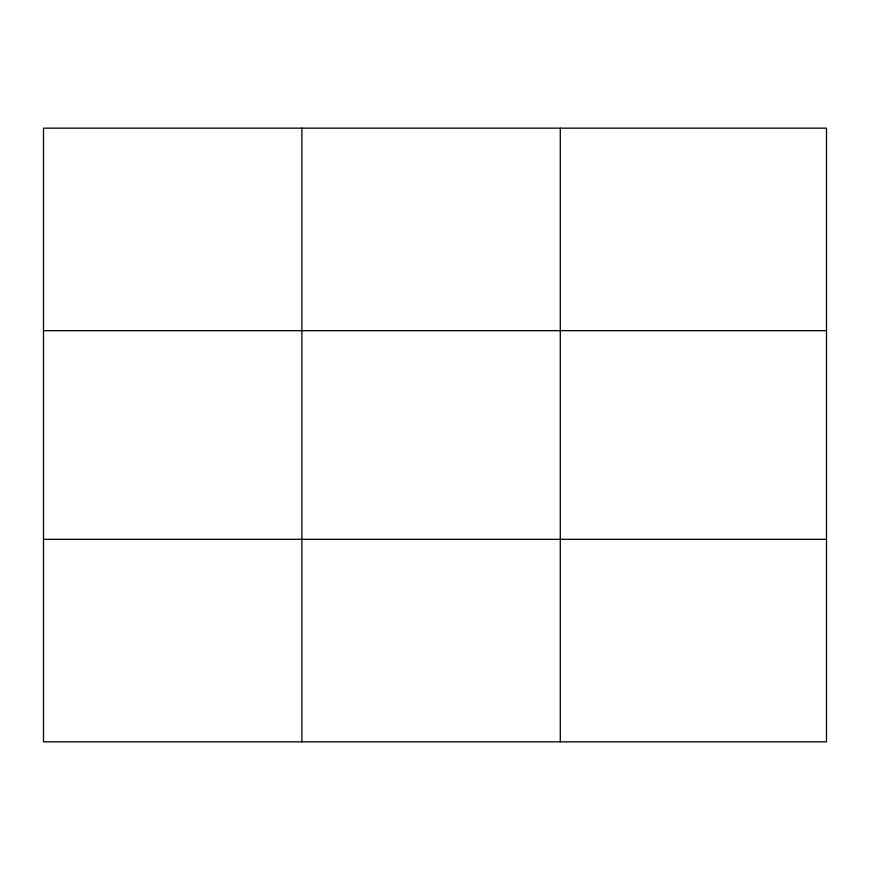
<?xml version="1.0" encoding="UTF-8"?>
<svg xmlns="http://www.w3.org/2000/svg" width="870" height="870" viewBox="0 0 870 870"><rect width="100%" height="100%" fill="white"/><g stroke="black" fill="none" stroke-linecap="round" stroke-linejoin="round"><path stroke-width="1.3" d="M301.89 128.162L301.89 741.838M560.28 128.162L560.28 741.838M826.5 330.676L826.5 128.162L43.5 128.162L43.5 741.838L826.5 741.838L826.5 330.676L43.5 330.676M43.5 539.324L826.5 539.324"/></g></svg>
